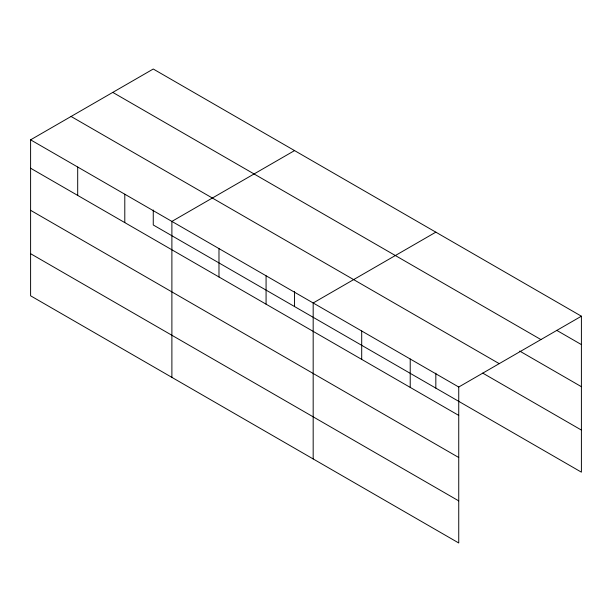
<?xml version="1.0" encoding="UTF-8"?>
<svg xmlns="http://www.w3.org/2000/svg" width="612" height="612" viewBox="0 0 612 612"><rect width="100%" height="100%" fill="white"/><g stroke="black" fill="none" stroke-linecap="round" stroke-linejoin="round"><path stroke-width="0.92" d="M458.74 457.508L458.74 387.021L30.6 139.834L30.6 295.795L458.74 542.982L458.74 457.508L30.6 210.321M153.26 210.015L153.26 224.979L581.4 472.166L581.4 316.205L153.26 69.018L30.6 139.834M294.548 150.59L171.888 221.406L171.888 377.367M435.828 232.162L313.176 302.978L313.176 458.939M458.74 387.021L581.4 316.205M556.729 330.35L581.4 344.594M112.784 92.389L540.924 339.576M519.718 351.081L581.4 386.692M71.076 116.464L499.216 363.65M482.707 373.091L581.4 430.068M30.6 168.224L458.74 415.41M30.6 253.697L458.74 500.884M435.828 373.152L435.828 388.123M410.216 359.007L410.216 387.396M361.7 330.993L361.7 359.382M294.548 291.58L294.548 306.551M266.075 275.79L266.075 304.179M218.981 248.594L218.981 276.991M124.794 194.218L124.794 222.607M77.693 167.022L77.693 195.419"/></g></svg>
